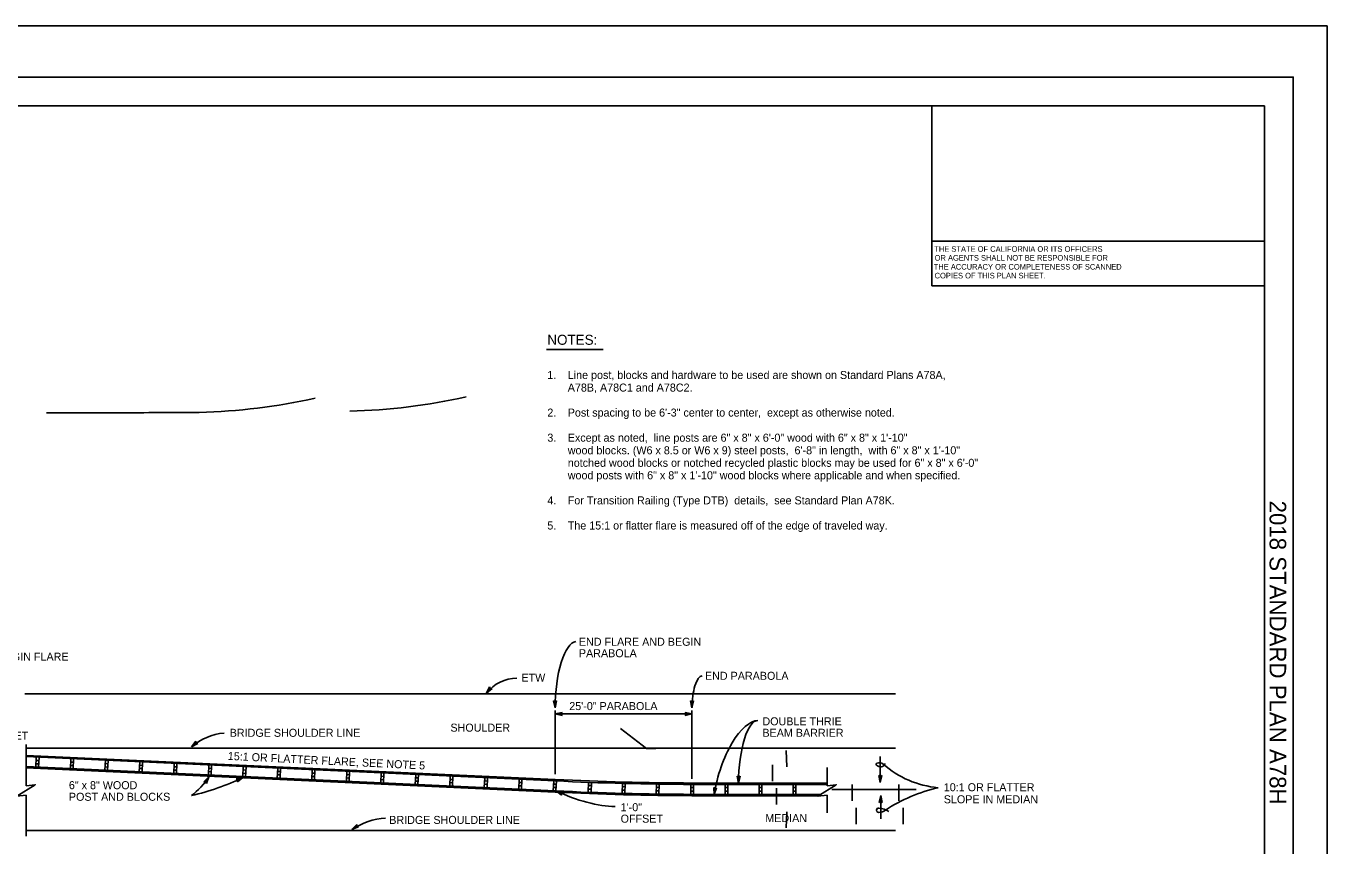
# Model space of a CAD drawing. Extents: x -894 to 866, y -476 to 714.
# Drawn here: x -268 to 866, y -2 to 714 of the extents above; entities that cross this region are included whole.
import ezdxf

# ---------------------------------------------------------------- set-up
doc = ezdxf.new("R2010")
doc.units = 0
for name, color, linetype in [('1 Control', 7, 'Continuous'), ('10 Sheet Format', 7, 'Continuous'), ('56 Stage 3 Anno', 7, 'Continuous'), ('57 Undefined', 7, 'Continuous'), ('60 Nongeo Data', 7, 'Continuous')]:
    doc.layers.add(name, color=color, linetype=linetype)

msp = doc.modelspace()

# ---------------------------------------------------------------- linework, layer by layer
at = {"layer": '1 Control'}
msp.add_line((-250.4, 376.2), (-187.5, 376.1), dxfattribs=at)
for centre, radius, start, end in [((-129.5, 893), 516.6, 271.3563, 282.6683), ((25.9, -25602.1), 25979.1, 90.31576, 90.47057)]:
    msp.add_arc(centre, radius, start, end, dxfattribs=at)
at = {"layer": '10 Sheet Format'}
for p, q in [((836.6, 668.9), (836.6, 668.9)), ((-813.5, 644), (811.5, 644)), ((521.5, 487), (521.5, 643.9)), ((811.5, -406), (811.5, 644)), ((811.5, 525.9), (521.5, 525.9)), ((811.5, 487), (521.5, 487))]:
    msp.add_line(p, q, dxfattribs=at)
for points in [[(-894, 713.6), (866, 713.6), (866, -476.4), (-894, -476.4)], [(-863.4, 669), (836.6, 669), (836.6, -431), (-863.4, -431)], [(-863.4, 669), (836.6, 669), (836.6, -431), (-863.4, -431)]]:
    msp.add_lwpolyline(points, close=True, dxfattribs=at)
at = {"layer": '56 Stage 3 Anno'}
for p, q in [((133.4, 131.6), (135.9, 137.2)), ((134.2, 132.7), (136.1, 136.8)), ((135, 133.8), (136.3, 136.4)), ((135.9, 137.2), (135.9, 137.2)), ((135.9, 137.2), (136.5, 135.7)), ((138.1, 135.6), (133.4, 131.6)), ((133.4, 131.6), (133.4, 131.6)), ((137.7, 135.6), (134.2, 132.7)), ((137.2, 135.6), (135, 133.8)), ((135.9, 134.9), (136.4, 136)), ((136.8, 135.7), (135.9, 134.9)), ((136.5, 135.7), (138.1, 135.6)), ((138.1, 135.6), (138.1, 135.6)), ((193.1, 119), (191.8, 125)), ((191.8, 125), (191.8, 125)), ((191.8, 125), (193.1, 124.2)), ((193.1, 120.4), (192.1, 124.8)), ((193.1, 124.2), (194.4, 125)), ((194.4, 125), (193.1, 119)), ((194.1, 124.8), (193.1, 120.4)), ((194.4, 125), (194.4, 125)), ((312.4, 119), (311.1, 125)), ((311.1, 125), (311.1, 125)), ((311.1, 125), (312.4, 124.2)), ((312.4, 120.4), (311.4, 124.8)), ((312.4, 124.2), (313.7, 125)), ((313.7, 125), (312.4, 119)), ((313.4, 124.8), (312.4, 120.4)), ((313.7, 125), (313.7, 125)), ((193.1, 121.8), (192.5, 124.6)), ((193.1, 123.2), (192.8, 124.4)), ((193.7, 124.6), (193.1, 121.8)), ((193.4, 124.4), (193.1, 123.2)), ((193.1, 119), (193.1, 119)), ((193.2, 61.1), (193.2, 116.4)), ((193.2, 113.5), (199.1, 114.8)), ((193.2, 113.5), (199.1, 114.8)), ((193.2, 113.5), (199.1, 114.8)), ((193.2, 113.5), (199.1, 114.8)), ((193.2, 113.5), (199.1, 114.8)), ((193.2, 113.5), (199.1, 114.8)), ((193.2, 113.5), (199.1, 114.8)), ((193.2, 113.5), (312.4, 113.5)), ((199.1, 112.2), (193.2, 113.5)), ((193.2, 113.5), (193.2, 113.5)), ((199.1, 112.2), (193.2, 113.5)), ((193.2, 113.5), (193.2, 113.5)), ((199.1, 112.2), (193.2, 113.5)), ((193.2, 113.5), (193.2, 113.5)), ((199.1, 112.2), (193.2, 113.5)), ((193.2, 113.5), (193.2, 113.5)), ((199.1, 112.2), (193.2, 113.5)), ((193.2, 113.5), (193.2, 113.5)), ((199.1, 112.2), (193.2, 113.5)), ((193.2, 113.5), (193.2, 113.5)), ((199.1, 112.2), (193.2, 113.5)), ((193.2, 113.5), (193.2, 113.5)), ((194.5, 113.5), (198.8, 114.5)), ((194.5, 113.5), (198.8, 114.5)), ((198.9, 112.6), (194.5, 113.5)), ((198.9, 112.6), (194.5, 113.5)), ((194.6, 113.5), (198.9, 114.5)), ((194.6, 113.5), (198.9, 114.5)), ((194.6, 113.5), (198.9, 114.5)), ((194.6, 113.5), (198.9, 114.5)), ((194.6, 113.5), (198.9, 114.5)), ((198.9, 112.6), (194.6, 113.5)), ((198.9, 112.6), (194.6, 113.5)), ((198.9, 112.6), (194.6, 113.5)), ((198.9, 112.6), (194.6, 113.5)), ((198.9, 112.6), (194.6, 113.5)), ((195.9, 113.5), (198.7, 114.1)), ((195.9, 113.5), (198.7, 114.1)), ((195.9, 113.5), (198.7, 114.1)), ((195.9, 113.5), (198.7, 114.1)), ((195.9, 113.5), (198.7, 114.1)), ((195.9, 113.5), (198.7, 114.1)), ((195.9, 113.5), (198.7, 114.1)), ((198.6, 112.9), (195.9, 113.5)), ((198.6, 112.9), (195.9, 113.5)), ((198.7, 112.9), (195.9, 113.5)), ((198.7, 112.9), (195.9, 113.5)), ((198.7, 112.9), (195.9, 113.5)), ((198.7, 112.9), (195.9, 113.5)), ((198.7, 112.9), (195.9, 113.5)), ((197.2, 113.5), (198.4, 113.8)), ((197.2, 113.5), (198.4, 113.8)), ((198.4, 113.3), (197.2, 113.5)), ((198.4, 113.3), (197.2, 113.5)), ((197.3, 113.5), (198.5, 113.8)), ((197.3, 113.5), (198.5, 113.8)), ((197.3, 113.5), (198.5, 113.8)), ((197.3, 113.5), (198.5, 113.8)), ((197.3, 113.5), (198.5, 113.8)), ((198.5, 113.3), (197.3, 113.5)), ((198.5, 113.3), (197.3, 113.5)), ((198.5, 113.3), (197.3, 113.5)), ((198.5, 113.3), (197.3, 113.5)), ((198.5, 113.3), (197.3, 113.5)), ((199.1, 114.8), (198.3, 113.5)), ((199.1, 114.8), (198.3, 113.5)), ((199.1, 114.8), (198.3, 113.5)), ((199.1, 114.8), (198.3, 113.5)), ((199.1, 114.8), (198.3, 113.5)), ((199.1, 114.8), (198.3, 113.5)), ((199.1, 114.8), (198.3, 113.5)), ((198.3, 113.5), (199.1, 112.2)), ((198.3, 113.5), (199.1, 112.2)), ((198.3, 113.5), (199.1, 112.2)), ((198.3, 113.5), (199.1, 112.2)), ((198.3, 113.5), (199.1, 112.2)), ((198.3, 113.5), (199.1, 112.2)), ((198.3, 113.5), (199.1, 112.2)), ((199.1, 114.8), (199.1, 114.8)), ((199.1, 114.8), (199.1, 114.8)), ((199.1, 114.8), (199.1, 114.8)), ((199.1, 114.8), (199.1, 114.8)), ((199.1, 114.8), (199.1, 114.8)), ((199.1, 114.8), (199.1, 114.8)), ((199.1, 114.8), (199.1, 114.8)), ((307.3, 113.5), (306.5, 114.8)), ((306.5, 114.8), (306.5, 114.8)), ((306.5, 114.8), (312.4, 113.5)), ((307.3, 113.5), (306.5, 114.8)), ((306.5, 114.8), (306.5, 114.8)), ((306.5, 114.8), (312.4, 113.5)), ((312.4, 113.5), (306.5, 112.2)), ((306.5, 112.2), (307.3, 113.5)), ((312.4, 113.5), (306.5, 112.2)), ((306.5, 112.2), (307.3, 113.5)), ((306.8, 114.5), (311.1, 113.5)), ((306.8, 114.5), (311.1, 113.5)), ((311.1, 113.5), (306.8, 112.6)), ((311.1, 113.5), (306.8, 112.6)), ((309.7, 113.5), (306.9, 112.9)), ((309.7, 113.5), (306.9, 112.9)), ((307, 114.1), (309.7, 113.5)), ((307, 114.1), (309.7, 113.5)), ((307.2, 113.8), (308.4, 113.5)), ((307.2, 113.8), (308.4, 113.5)), ((308.4, 113.5), (307.2, 113.3)), ((308.4, 113.5), (307.2, 113.3)), ((312.4, 121.8), (311.8, 124.6)), ((312.4, 123.2), (312.1, 124.4)), ((313, 124.6), (312.4, 121.8)), ((312.7, 124.4), (312.4, 123.2)), ((312.4, 119), (312.4, 119)), ((312.4, 56.9), (312.4, 116.4)), ((312.4, 113.5), (312.4, 113.5)), ((312.4, 113.5), (312.4, 113.5)), ((199.1, 112.2), (199.1, 112.2)), ((199.1, 112.2), (199.1, 112.2)), ((199.1, 112.2), (199.1, 112.2)), ((199.1, 112.2), (199.1, 112.2)), ((199.1, 112.2), (199.1, 112.2)), ((199.1, 112.2), (199.1, 112.2)), ((199.1, 112.2), (199.1, 112.2)), ((306.5, 112.2), (306.5, 112.2)), ((306.5, 112.2), (306.5, 112.2)), ((-123.8, 84.9), (-120.1, 89.8)), ((-118.4, 87.8), (-123.8, 84.9)), ((-123.8, 84.9), (-123.8, 84.9)), ((-122.8, 85.8), (-120.1, 89.4)), ((-118.8, 87.9), (-122.8, 85.8)), ((-121.7, 86.7), (-120, 89)), ((-119.2, 88.1), (-121.7, 86.7)), ((-120.7, 87.6), (-119.9, 88.6)), ((-119.6, 88.2), (-120.7, 87.6)), ((-120.1, 89.8), (-120.1, 89.8)), ((-120.1, 89.8), (-119.9, 88.3)), ((-119.9, 88.3), (-118.4, 87.8)), ((-118.4, 87.8), (-118.4, 87.8)), ((476.5, 76.4), (476.5, 53.8)), ((-113.2, 54.4), (-108.9, 58.8)), ((-109.6, 57.6), (-112.8, 54.4)), ((-111.1, 53.4), (-109.6, 57.6)), ((-108.9, 58.8), (-110.9, 53)), ((-108.9, 58.8), (-108.9, 58.8)), ((-85.1, 56.7), (-79.1, 58.1)), ((-83.8, 55.8), (-85.1, 56.7)), ((-85.1, 56.7), (-85.1, 56.7)), ((-84.7, 56.5), (-80.3, 57.5)), ((-84.4, 56.3), (-81.6, 56.9)), ((-79.1, 58.1), (-83.9, 54.3)), ((-80.3, 57.5), (-83.9, 54.7)), ((-81.6, 56.9), (-83.8, 55.1)), ((-79.1, 58.1), (-79.1, 58.1)), ((351.7, 59.3), (351.7, 59.3)), ((352.9, 53.3), (351.7, 59.3)), ((351.7, 59.3), (353, 58.5)), ((352, 59), (352.9, 54.6)), ((353, 56), (352.4, 58.8)), ((352.7, 58.6), (353, 57.4)), ((354.3, 59.2), (352.9, 53.3)), ((353, 58.5), (354.3, 59.2)), ((353, 54.6), (354, 59)), ((353.6, 58.8), (353, 56)), ((353, 57.4), (353.3, 58.6)), ((354.3, 59.2), (354.3, 59.2)), ((476.5, 53.8), (475.2, 59.8)), ((475.2, 59.8), (475.2, 59.8)), ((475.2, 59.8), (476.5, 59)), ((476.5, 55.2), (475.6, 59.6)), ((476.5, 56.6), (475.9, 59.4)), ((476.6, 57.9), (476.3, 59.2)), ((476.5, 59), (477.9, 59.8)), ((477.9, 59.8), (476.5, 53.8)), ((477.5, 59.6), (476.5, 55.2)), ((477.2, 59.4), (476.5, 56.6)), ((476.8, 59.2), (476.6, 57.9)), ((477.9, 59.8), (477.9, 59.8)), ((-113.2, 54.4), (-113.2, 54.4)), ((-111.6, 54.4), (-113.2, 54.4)), ((-112.4, 54.4), (-110.4, 56.5)), ((-111.1, 55.3), (-112, 54.4)), ((-110.9, 53), (-111.6, 54.4)), ((-111.5, 54.1), (-111.1, 55.3)), ((-110.4, 56.5), (-111.3, 53.7)), ((-110.9, 53), (-110.9, 53)), ((-84, 56), (-82.8, 56.3)), ((-83.9, 54.3), (-83.8, 55.8)), ((-83.9, 54.3), (-83.9, 54.3)), ((-82.8, 56.3), (-83.8, 55.5)), ((193.9, 46.5), (193.9, 46.5)), ((198.7, 42.7), (193.9, 46.5)), ((193.9, 46.5), (199.9, 45.1)), ((199.6, 44.9), (195.2, 45.9)), ((195.2, 45.9), (198.7, 43.1)), ((331.3, 49.5), (331.3, 49.5)), ((331.6, 43.4), (331.3, 49.5)), ((331.3, 49.5), (332.5, 48.5)), ((331.6, 49.3), (331.9, 44.8)), ((333.9, 49.1), (331.6, 43.4)), ((331.9, 44.8), (333.6, 49)), ((332.1, 46.1), (331.9, 49)), ((333.2, 48.8), (332.1, 46.1)), ((332.3, 48.7), (332.3, 47.5)), ((332.3, 47.5), (332.8, 48.7)), ((332.5, 48.5), (333.9, 49.1)), ((333.9, 49.1), (333.9, 49.1)), ((352.9, 53.3), (352.9, 53.3)), ((434.3, 47.7), (507.9, 47.7)), ((476.5, 53.8), (476.5, 53.8)), ((198.7, 43.5), (196.4, 45.3)), ((196.4, 45.3), (199.2, 44.7)), ((198.9, 44.4), (197.7, 44.7)), ((197.7, 44.7), (198.6, 43.9)), ((199.9, 45.1), (198.6, 44.3)), ((198.6, 44.3), (198.7, 42.7)), ((198.7, 42.7), (198.7, 42.7)), ((199.9, 45.1), (199.9, 45.1)), ((331.6, 43.4), (331.6, 43.4)), ((475.6, 36.3), (477, 42.3)), ((477, 37.1), (475.6, 36.3)), ((475.6, 36.3), (475.6, 36.3)), ((476, 36.5), (477, 40.9)), ((476.3, 36.7), (477, 39.5)), ((476.7, 36.9), (477, 38.1)), ((477, 42.3), (477, 22)), ((477, 42.3), (477, 42.3)), ((477, 42.3), (478.3, 36.3)), ((477, 40.9), (477.9, 36.5)), ((477, 39.5), (477.6, 36.7)), ((477, 38.1), (477.2, 36.9)), ((478.3, 36.3), (477, 37.1)), ((478.3, 36.3), (478.3, 36.3)), ((16, 12.7), (20.2, 17.2)), ((21.7, 15), (16, 12.7)), ((16, 12.7), (16, 12.7)), ((17.2, 13.5), (20.2, 16.7)), ((21.3, 15.1), (17.2, 13.5)), ((18.3, 14.2), (20.3, 16.4)), ((21, 15.3), (18.3, 14.2)), ((19.4, 15), (20.3, 15.9)), ((20.6, 15.5), (19.4, 15)), ((20.2, 17.2), (20.2, 17.2)), ((20.2, 17.2), (20.3, 15.6)), ((20.3, 15.6), (21.7, 15)), ((21.7, 15), (21.7, 15))]:
    msp.add_line(p, q, dxfattribs=at)
for centre, radius, start, end in [((159.8, 111.5), 33.2, 89.9495, 142.7409), ((-91, 47.1), 50, 95.1958, 130.9589), ((474.1, 69.6), 1.08, 114.0223, 217.9053), ((476.7, 71.6), 4.28, 217.9053, 341.0194), ((475.7, 66), 5.01, 48.4854, 114.0223), ((534.3, 132.3), 83.4, 228.4854, 264.8792), ((-172.3, 251.3), 214.5, 283.0251, 295.7667), ((558.2, -88.1), 140.8, 102.8504, 123.2515), ((475.2, 29.6), 1.9, 88.74, 275.2099), ((474.9, 15.8), 15.6, 53.8853, 88.74), ((474.3, 39.9), 12.3, 275.2099, 303.2515), ((48.4, -34.6), 57.3, 93.0906, 124.4038)]:
    msp.add_arc(centre, radius, start, end, dxfattribs=at)
for centre, major_axis, ratio, start_param, end_param in [((209.9, 125.6), (-2.3, -51.2), 0.325102, 3.200911, 4.859599), ((320.5, 122.3), (-1.1, -24.6), 0.325102, 3.200911, 4.859599), ((357.5, 50.1), (-15.1, -57.4), 0.402448, 3.259248, 4.933984), ((368.7, 54.9), (-1.1, -52.9), 0.297495, 3.138972, 4.749164), ((-124.6, 59.2), (-18.8, -21.4), 0.45309, 1.123491, 1.930151), ((211.9, 60.6), (-51.8, 20.4), 0.361609, 1.361037, 2.406261)]:
    msp.add_ellipse(centre, major_axis=major_axis, ratio=ratio, start_param=start_param, end_param=end_param, dxfattribs=at)
at = {"layer": '57 Undefined'}
for p, q in [((185.7, 431.5), (234.9, 431.5)), ((272.8, 83.5), (250.1, 100.7)), ((280.8, 83.5), (272.8, 83.5))]:
    msp.add_line(p, q, dxfattribs=at)
at = {"layer": '60 Nongeo Data'}
for p, q in [((-269.2, 131.1), (489.8, 131.1)), ((-268.1, 87), (-268.1, 50.8)), ((-268, 83.8), (489.8, 83.8)), ((395, 67.3), (394.4, 81.6)), ((193.2, 56.3), (-268.1, 77.4)), ((193.2, 55.1), (-268.1, 76.3)), ((-259.2, 75.9), (-259.6, 67.2)), ((-259.4, 70.1), (-257.1, 70)), ((-259.3, 73), (-257, 72.9)), ((-256.8, 75.7), (-257.2, 67.1)), ((-229.1, 74.5), (-229.5, 65.8)), ((-229.4, 68.7), (-227, 68.6)), ((-229.2, 71.6), (-226.9, 71.5)), ((-226.8, 74.4), (-227.2, 65.7)), ((-199, 73.1), (-199.4, 64.5)), ((-199.2, 70.2), (-196.8, 70.1)), ((-196.7, 73), (-197.1, 64.4)), ((-169, 71.7), (-169.4, 63.1)), ((-169.1, 68.8), (-166.8, 68.7)), ((-166.6, 71.6), (-167, 63)), ((-138.9, 70.3), (-139.3, 61.7)), ((-136.6, 70.2), (-137, 61.6)), ((-108.8, 69), (-109.2, 60.3)), ((-106.5, 68.9), (-106.9, 60.2)), ((382.5, 69.2), (382.5, 55)), ((193.2, 46.5), (-268, 67.6)), ((193.2, 45.3), (-268, 66.4)), ((-199.3, 67.3), (-197, 67.2)), ((-169.2, 66), (-166.9, 65.9)), ((-139.2, 64.6), (-136.8, 64.5)), ((-139, 67.5), (-136.7, 67.4)), ((-109.1, 63.2), (-106.8, 63.1)), ((-109, 66.1), (-106.6, 66)), ((-78.8, 67.6), (-79.2, 58.9)), ((-79, 61.8), (-76.7, 61.7)), ((-78.9, 64.7), (-76.6, 64.6)), ((-76.4, 67.5), (-76.8, 58.8)), ((-48.7, 66.2), (-49.1, 57.6)), ((-49, 60.4), (-46.6, 60.3)), ((-48.8, 63.3), (-46.5, 63.2)), ((-46.4, 66.1), (-46.7, 57.5)), ((-18.6, 64.8), (-19, 56.2)), ((-18.9, 59.1), (-16.5, 59)), ((-18.7, 62), (-16.4, 61.8)), ((-16.3, 64.7), (-16.7, 56.1)), ((11.5, 63.5), (11.1, 54.8)), ((11.2, 57.7), (13.5, 57.6)), ((11.3, 60.6), (13.7, 60.5)), ((13.8, 63.3), (13.4, 54.7)), ((41.5, 62.1), (41.1, 53.4)), ((41.4, 59.2), (43.7, 59.1)), ((43.9, 62), (43.5, 53.3)), ((71.6, 60.7), (71.2, 52.1)), ((71.5, 57.8), (73.8, 57.7)), ((73.9, 60.6), (73.5, 51.9)), ((101.7, 59.3), (101.3, 50.7)), ((104, 59.2), (103.6, 50.6)), ((131.7, 57.9), (131.3, 49.3)), ((134.1, 57.8), (133.7, 49.2)), ((430.2, 66.7), (430.2, 50.8)), ((41.3, 56.3), (43.6, 56.2)), ((71.3, 54.9), (73.7, 54.8)), ((101.4, 53.6), (103.7, 53.5)), ((101.5, 56.4), (103.9, 56.3)), ((131.5, 52.2), (133.8, 52.1)), ((131.6, 55.1), (133.9, 55)), ((161.8, 56.6), (161.4, 47.9)), ((161.5, 50.8), (163.9, 50.7)), ((161.7, 53.7), (164, 53.6)), ((164.1, 56.5), (163.7, 47.8)), ((191.9, 55.2), (191.5, 46.5)), ((191.6, 49.4), (193.9, 49.3)), ((191.7, 52.3), (194.1, 52.2)), ((194.2, 55.1), (193.8, 46.4)), ((222.3, 53.9), (222, 45.2)), ((224.5, 47.9), (222.1, 48)), ((224.6, 51), (222.2, 51.1)), ((224.7, 53.8), (224.4, 45.1)), ((251.8, 52.9), (251.5, 44.3)), ((254, 47), (251.6, 47)), ((254.1, 50.1), (251.7, 50.2)), ((254.2, 52.9), (253.9, 44.2)), ((281.4, 52.3), (281.3, 43.7)), ((281.3, 46.4), (283.6, 46.4)), ((281.4, 49.6), (283.6, 49.5)), ((283.7, 52.3), (283.5, 43.6)), ((311.3, 52.1), (311.3, 43.4)), ((313.7, 49.3), (311.3, 49.3)), ((313.7, 46.2), (311.3, 46.2)), ((312.4, 53.3), (430.2, 53.3)), ((312.4, 52.1), (430.2, 52.1)), ((313.7, 52.1), (313.7, 43.4)), ((340.2, 52.1), (340.2, 53.3)), ((344.3, 52.9), (340.6, 52.9)), ((340.6, 52.4), (340.6, 52.9)), ((344.3, 52.4), (340.6, 52.4)), ((341.3, 52.1), (341.3, 43.4)), ((341.3, 49.3), (343.6, 49.3)), ((341.3, 46.2), (343.6, 46.2)), ((343.6, 52.1), (343.6, 43.4)), ((344.3, 52.4), (344.3, 52.9)), ((370.9, 52.1), (370.9, 43.4)), ((373.2, 49.3), (370.9, 49.3)), ((373.2, 46.2), (370.9, 46.2)), ((373.2, 52.1), (373.2, 43.4)), ((386.2, 48.9), (386.2, 34.7)), ((400.5, 52.1), (400.5, 43.4)), ((402.8, 49.3), (400.5, 49.3)), ((402.8, 46.2), (400.5, 46.2)), ((402.8, 52.1), (402.8, 43.4)), ((452, 51.9), (452, 37.7)), ((492.8, 51.9), (492.8, 37.7)), ((-268.1, 42.8), (-268.1, 6.9)), ((312.4, 43.4), (424.9, 43.4)), ((312.4, 42.2), (423, 42.2)), ((340.2, 43.4), (340.2, 42.2)), ((344.3, 43.1), (340.6, 43.1)), ((340.6, 42.5), (340.6, 43.1)), ((344.3, 42.5), (340.6, 42.5)), ((344.3, 42.5), (344.3, 43.1)), ((430.2, 42.8), (430.2, 27.2)), ((395, 28.3), (394.4, 14.1)), ((455.6, 31.7), (455.6, 17.4)), ((496.5, 31.7), (496.5, 17.4)), ((-268, 11.8), (489.8, 11.8))]:
    msp.add_line(p, q, dxfattribs=at)
for points in [[(-268.1, 50.8), (-260.1, 51.8), (-276.1, 41.8), (-268.1, 42.8)], [(430.2, 50.8), (438.2, 51.8), (422.2, 41.8), (430.2, 42.8)]]:
    msp.add_lwpolyline(points, dxfattribs=at)
for points in [[(340.7, 52.7), (340.8, 52.9), (341.1, 52.9), (341.2, 52.7), (341.1, 52.5), (340.8, 52.5)], [(343.7, 52.7), (343.8, 52.9), (344, 52.9), (344.1, 52.7), (344, 52.5), (343.8, 52.5)], [(340.7, 42.8), (340.8, 43), (341.1, 43), (341.2, 42.8), (341.1, 42.6), (340.8, 42.6)], [(343.7, 42.8), (343.8, 43), (344, 43), (344.1, 42.8), (344, 42.6), (343.8, 42.6)]]:
    msp.add_lwpolyline(points, close=True, dxfattribs=at)
for centre, radius, start, end in [((2, 894.8), 517.3, 271.3563, 282.6683), ((316.7, 2551.3), 2498, 267.166, 269.9033), ((316.7, 2550.1), 2498, 267.166, 269.9033), ((316.7, 2541.4), 2498, 267.166, 269.9033), ((316.7, 2540.3), 2498, 267.166, 269.9033)]:
    msp.add_arc(centre, radius, start, end, dxfattribs=at)

# ---------------------------------------------------------------- texts
at = {"layer": '10 Sheet Format'}
for s, p in [('THE STATE OF CALIFORNIA OR ITS OFFICERS', (523.6, 516.6)), ('OR AGENTS SHALL NOT BE RESPONSIBLE FOR', (523.9, 508.9)), ('THE ACCURACY OR COMPLETENESS OF SCANNED', (523.1, 501.1)), ('COPIES OF THIS PLAN SHEET.', (523.9, 493.4))]:
    msp.add_text(s, height=4.9, dxfattribs=at).set_placement(p)
msp.add_text('2018 STANDARD PLAN A78H', height=14.5, rotation=270, dxfattribs=at).set_placement((815.9, 299.6))
at = {"layer": '57 Undefined'}
for s, height, p in [('NOTES:', 8.75, (186.3, 435.5)), ('1.', 7, (186.3, 405.7)), ('Line post, blocks and hardware to be used are shown on Standard Plans A78A,', 7, (204.1, 405.7)), ('A78B, A78C1 and A78C2.', 7, (204.1, 394.7)), ('2.', 7, (186.3, 372.9)), ('Post spacing to be 6\'-3" center to center,  except as otherwise noted.', 7, (204.1, 372.9)), ('3.', 7, (186.3, 351)), ('Except as noted,  line posts are 6" x 8" x 6\'-0" wood with 6" x 8" x 1\'-10"', 7, (204.1, 351)), ('wood blocks. (W6 x 8.5 or W6 x 9) steel posts,  6\'-8" in length,  with 6" x 8" x 1\'-10"', 7, (204.1, 340)), ('notched wood blocks or notched recycled plastic blocks may be used for 6" x 8" x 6\'-0"', 7, (204.1, 329.1)), ('wood posts with 6" x 8" x 1\'-10" wood blocks where applicable and when specified.', 7, (204.1, 318.2)), ('4.', 7, (186.3, 296.3)), ('For Transition Railing (Type DTB)  details,  see Standard Plan A78K.', 7, (204.1, 296.3)), ('5.', 7, (186.3, 274.4)), ('The 15:1 or flatter flare is measured off of the edge of traveled way.', 7, (204.1, 274.4)), ('END FLARE AND BEGIN', 7, (213.8, 173)), ('BEGIN FLARE', 7, (-293, 160)), ('PARABOLA', 7, (213.8, 163)), ('ETW', 7, (163.7, 141.7)), ('END PARABOLA', 7, (323.7, 143.3)), ('25\'-0" PARABOLA', 7, (205.4, 116.9)), ('SHOULDER', 7, (101.8, 98.1)), ('DOUBLE THRIE', 7, (373.8, 103.6)), ('OFFSET', 7, (-303.2, 91.1)), ('BRIDGE SHOULDER LINE', 7, (-90.6, 93.6)), ('BEAM BARRIER', 7, (373.8, 93.6)), ('6" x 8" WOOD', 7, (-230.8, 47.9)), ('10:1 OR FLATTER', 7, (531.9, 46.1)), ('POST AND BLOCKS', 7, (-230.8, 37.8)), ('1\'-0"', 7, (250.2, 28.7)), ('SLOPE IN MEDIAN', 7, (531.9, 35.6)), ('BRIDGE SHOULDER LINE', 7, (48.5, 17.6)), ('OFFSET', 7, (250.2, 18.7)), ('MEDIAN', 7, (376.3, 19.2))]:
    msp.add_text(s, height=height, dxfattribs=at).set_placement(p)
msp.add_text('15:1 OR FLATTER FLARE, SEE NOTE 5', height=7, rotation=357.1862, dxfattribs=at).set_placement((-92.4, 73.5))

doc.saveas('drawing.dxf')
